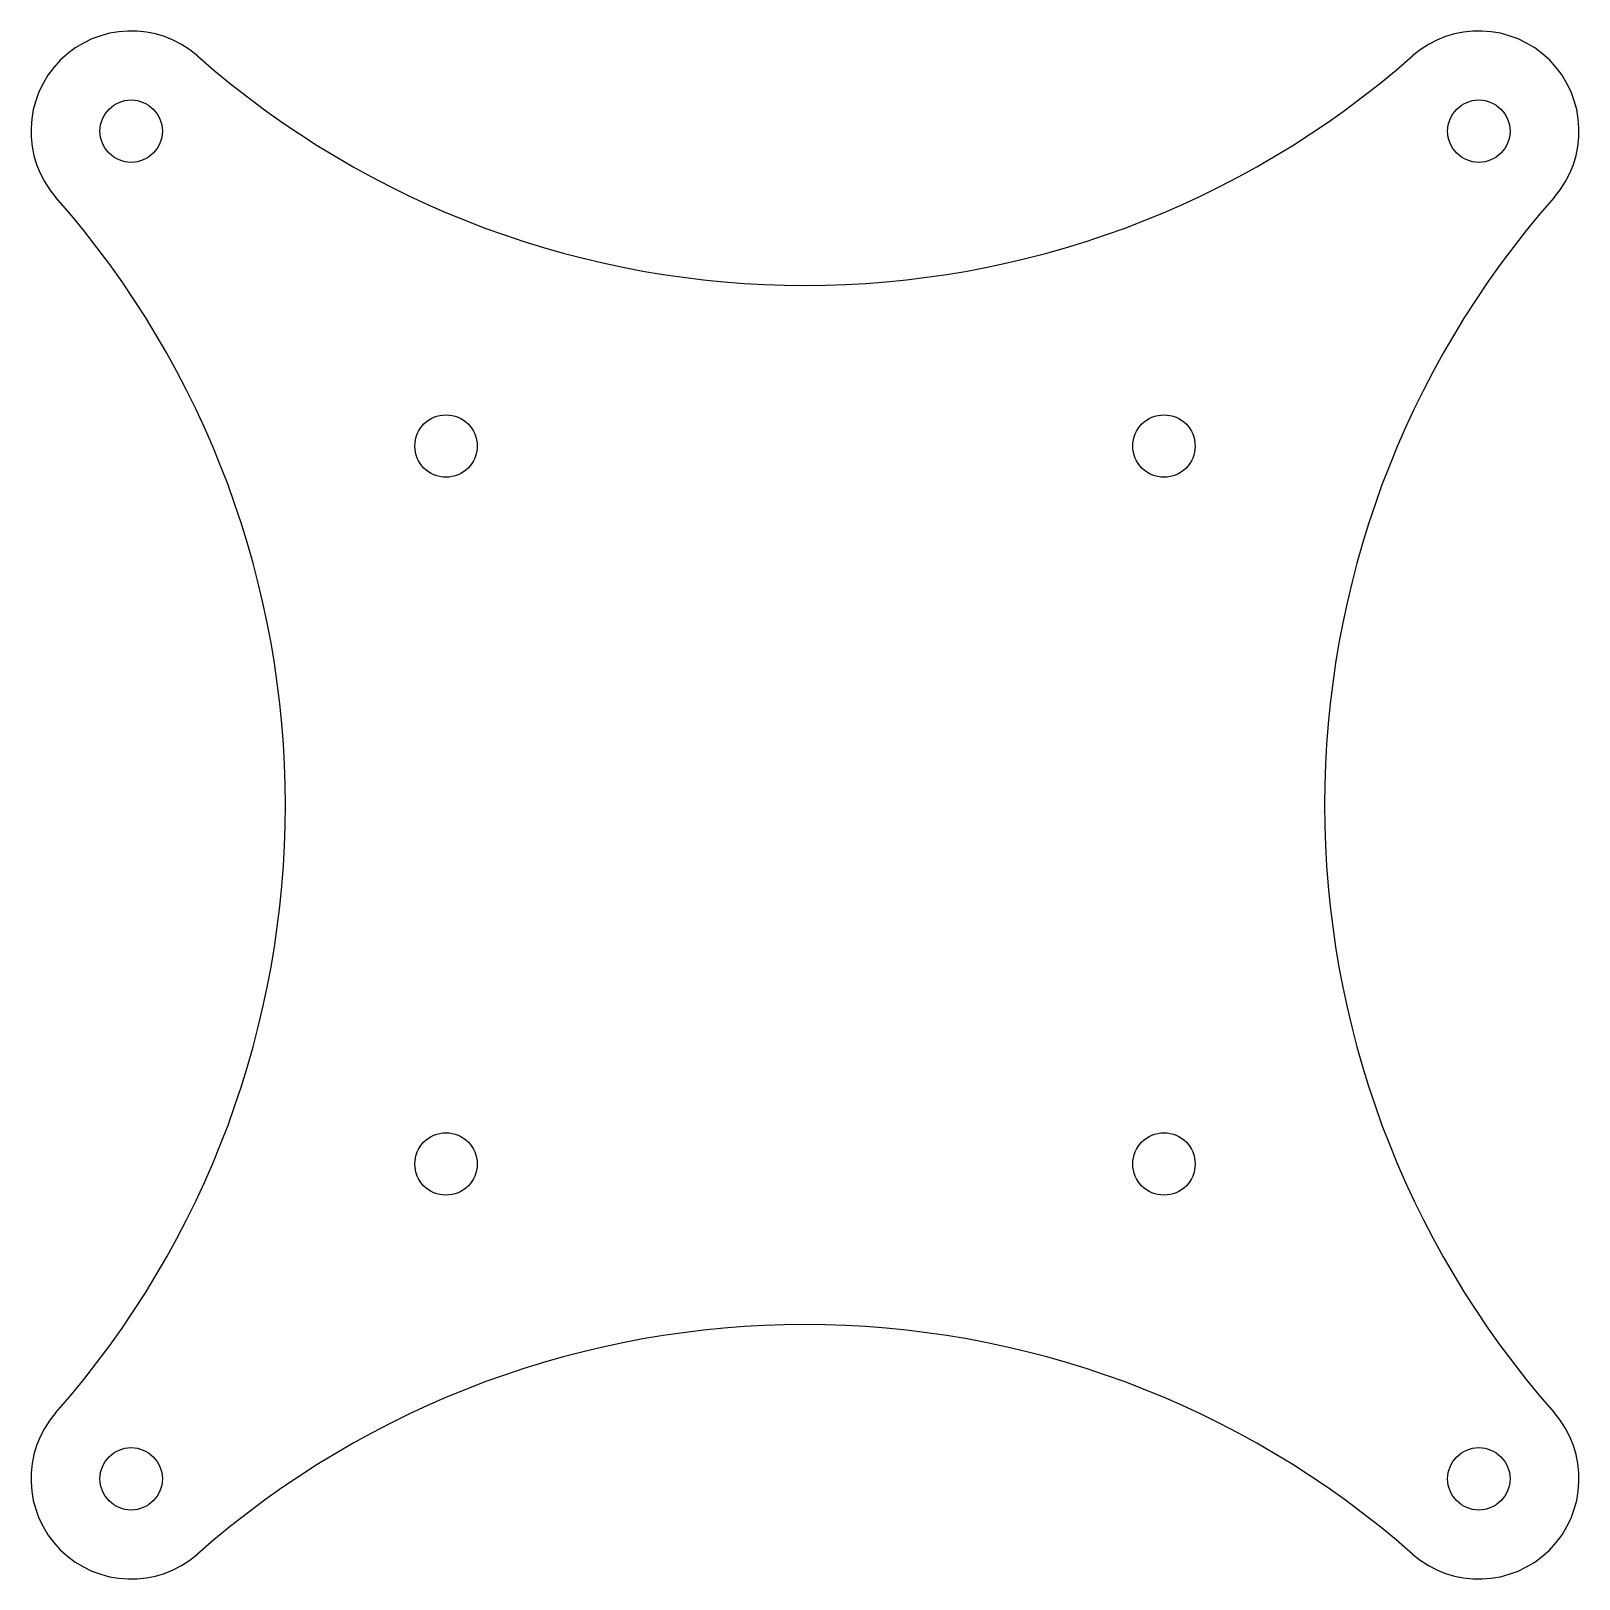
# Model space of a CAD drawing. Header units: millimetres. Extents: x -34.8 to 34.8, y -34.8 to 34.8.
import ezdxf

# ---------------------------------------------------------------- set-up
doc = ezdxf.new("R2010")
doc.units = ezdxf.units.MM
doc.layers.get('0').update_dxf_attribs({"lineweight": 25, "true_color": 0xffffff})

msp = doc.modelspace()

# ---------------------------------------------------------------- linework, layer by layer
for centre in [(-30.26, 30.26), (30.26, 30.26), (-16.12, 16.12), (-16.12, 16.12), (-16.12, 16.12), (-16.12, 16.12), (16.12, 16.12), (16.12, 16.12), (16.12, 16.12), (16.12, 16.12), (-16.12, -16.12), (-16.12, -16.12), (-16.12, -16.12), (-16.12, -16.12), (-16.12, -16.12), (16.12, -16.12), (16.12, -16.12), (16.12, -16.12), (16.12, -16.12), (-30.26, -30.26), (30.26, -30.26)]:
    msp.add_circle(centre, 1.4)
for centre, radius, start, end in [((-30.26, 30.26), 4.5, 48.62925, 221.37075), ((30.26, 30.26), 4.5, 318.62925, 131.37075), ((0, 64.619), 41.284, 228.62925, 311.37075), ((-64.619, 0), 41.284, 318.62925, 41.37075), ((64.619, 0), 41.284, 138.62925, 221.37075), ((0, -64.619), 41.284, 48.62925, 131.37075), ((-30.26, -30.26), 4.5, 138.62925, 311.37075), ((30.26, -30.26), 4.5, 228.62925, 41.37075)]:
    msp.add_arc(centre, radius, start, end)

doc.saveas('drawing.dxf')
